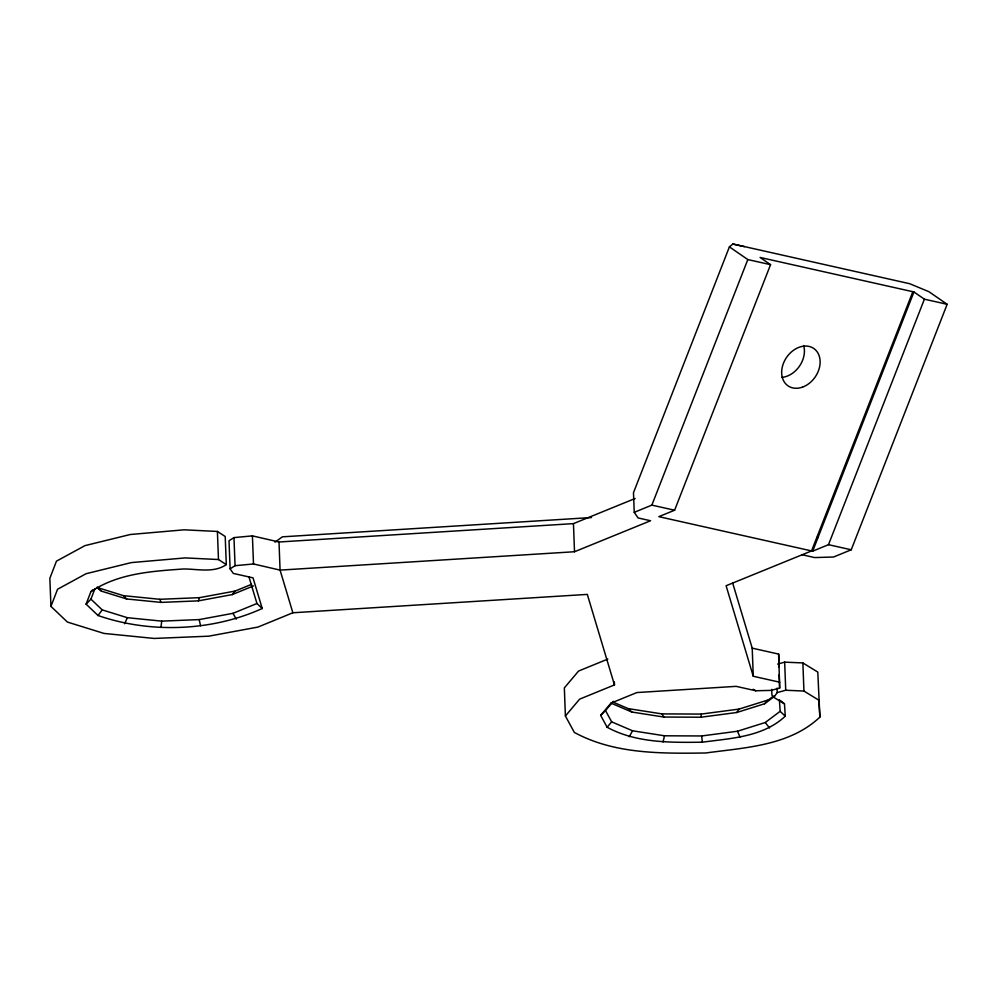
<?xml version="1.0" encoding="UTF-8"?>
<svg xmlns="http://www.w3.org/2000/svg" width="997" height="997" viewBox="0 0 997 997"><rect width="100%" height="100%" fill="white"/><g stroke="black" fill="none" stroke-linecap="round" stroke-linejoin="round"><path stroke-width="1.5" d="M732.621 582.859L752.212 648.15L778.657 654.094L778.894 667.329M780.427 700.555L784.489 703.882L785.262 716.158C763.154 737.045 730.876 738.291 702.349 742.192C670.183 742.603 636.198 743.052 607.136 727.262L600.655 715.348L610.974 703.134L636.871 692.554L736.172 686.36L755.813 690.771L771.155 690.385L779.666 688.042L778.657 654.094M610.949 703.109L631.874 712.045L663.815 717.055L701.003 717.217L701.29 714.076L739.064 709.091L768.475 699.869L773.323 696.23M160.953 627.387L161.738 621.131L199.201 619.586L232.974 613.329L256.952 603.509L262.223 608.506C211.9 631.3 150.161 633.631 98.042 615.51L86.091 604.145L90.889 591.707L92.721 589.975M663.03 742.017L664.513 735.798L701.701 735.96L737.431 731.25L765.247 722.513L780.14 711.335L779.405 699.732M199.462 597.664L159.856 599.297L123.503 595.67L96.958 587.42L101.507 591.171L126.619 598.96L161.016 602.4L198.478 600.855L199.462 597.664L235.155 591.059L251.568 584.329M777.585 664.089L784.664 662.145L802.884 662.943L817.789 672.078L819.895 717.105C789.425 745.906 744.921 747.613 705.589 752.997C661.26 753.57 614.401 754.193 574.334 732.421L565.399 715.996L579.631 699.146L614.464 684.914L587.308 594.399L292.869 612.769L257.949 627.076L208.734 636.186L154.149 638.441L104.024 633.431L67.422 622.066L50.947 606.4L57.564 589.239L86.091 573.711L131.367 562.595L185.23 557.909L218.48 559.541L226.307 564.589C213.944 573.263 197.518 568.926 183.498 568.975C151.781 571.244 118.045 573.325 90.889 591.707M86.091 604.145L90.926 599.147L94.964 588.679M802.199 554.743L814.636 557.572L833.592 557.011L851.239 549.783L947.15 304.297L928.855 291.66L909.638 283.696L732.92 244.003L729.405 246.87L633.481 492.705L634.242 512.333L638.08 517.954L650.58 520.746L574.509 551.74L280.07 570.11L253.5 563.966L235.055 565.698L230.108 568.863L233.31 573.437L253.014 577.836L262.223 608.506M634.242 512.333L651.864 505.118L747.812 259.569L729.405 246.87M851.239 549.783L828.495 544.686L812.68 551.167L658.818 516.658L674.608 510.227L770.556 264.666L760.088 257.45L913.937 291.959L924.393 299.187L947.15 304.297M912.841 291.722L811.558 550.93L726.103 585.738L753.258 676.253L779.704 682.21M812.68 551.167L913.937 291.959M828.495 544.686L924.393 299.187M124.588 623.761L127.354 617.691L161.738 621.131M629.257 736.721L632.572 730.789L664.513 735.798M701.003 717.217L736.733 712.506L739.064 709.091M784.489 703.882L773.846 697.352L777.211 692.591L777.049 688.154M98.042 615.51L102.242 609.902L127.354 617.691M198.478 600.855L232.239 594.598L235.155 591.059M607.136 727.262L611.647 721.84L605.515 710.574L613.329 701.327M736.733 712.506L764.549 703.77L768.475 699.869M600.655 715.348L605.515 710.574M764.549 703.77L774.482 696.317M275.035 542.181L282.388 536.835L591.483 517.543M635.151 498.488L573.449 523.624L279.01 541.994L252.415 535.875L233.971 537.607L229.011 540.773L230.108 568.863M232.239 594.598L253.4 585.937M607.834 659.079L578.584 671.031L564.352 687.893L565.399 715.996M777.211 692.591L785.723 690.248L803.931 691.046L818.836 700.193L819.895 717.105M613.005 702.112L628.21 708.618L661.983 713.902L701.29 714.076M226.307 564.589L225.21 536.498L217.396 531.451L184.146 529.818L130.283 534.504L84.994 545.621L56.468 561.149L49.85 578.297L50.947 606.4M732.882 244.041L744.398 246.62M747.812 259.569L770.556 264.666M816.805 537.458L817.939 537.719M651.864 505.118L674.608 510.227M611.647 721.84L632.572 730.789M753.109 689.288L755.813 690.771M628.21 708.618L631.874 712.045M780.14 711.335L785.262 716.158M97.394 587.258L101.507 591.171M90.926 599.147L102.242 609.902M123.503 595.67L126.619 598.96M773.846 697.352L771.927 695.133L771.703 689.376M765.247 722.513L769.522 727.972M661.983 713.902L663.815 717.055M232.974 613.329L236.252 619.149M737.431 731.25L740.11 737.207M159.856 599.297L161.016 602.4M292.869 612.769L280.07 570.11L279.01 541.994M249.001 577.039L256.952 603.509M199.201 619.586L200.547 625.755M701.701 735.96L702.349 742.192M252.415 535.875L253.5 563.966M233.971 537.607L235.055 565.698M217.396 531.451L218.48 559.541M802.884 662.943L803.931 691.046M784.664 662.145L785.723 690.248M779.168 674.72L779.666 688.042M752.212 648.15L753.258 676.253M614.351 681.948L614.464 684.914M573.449 523.624L574.509 551.74M803.644 345.585A22.682 17.335 -55.4 0 1 781.885 377.377M802.597 387.085A22.682 17.335 -55.4 0 0 816.643 351.156A22.682 17.335 -55.4 0 0 783.468 363.244A22.682 17.335 -55.4 0 0 802.597 387.085"/></g></svg>
